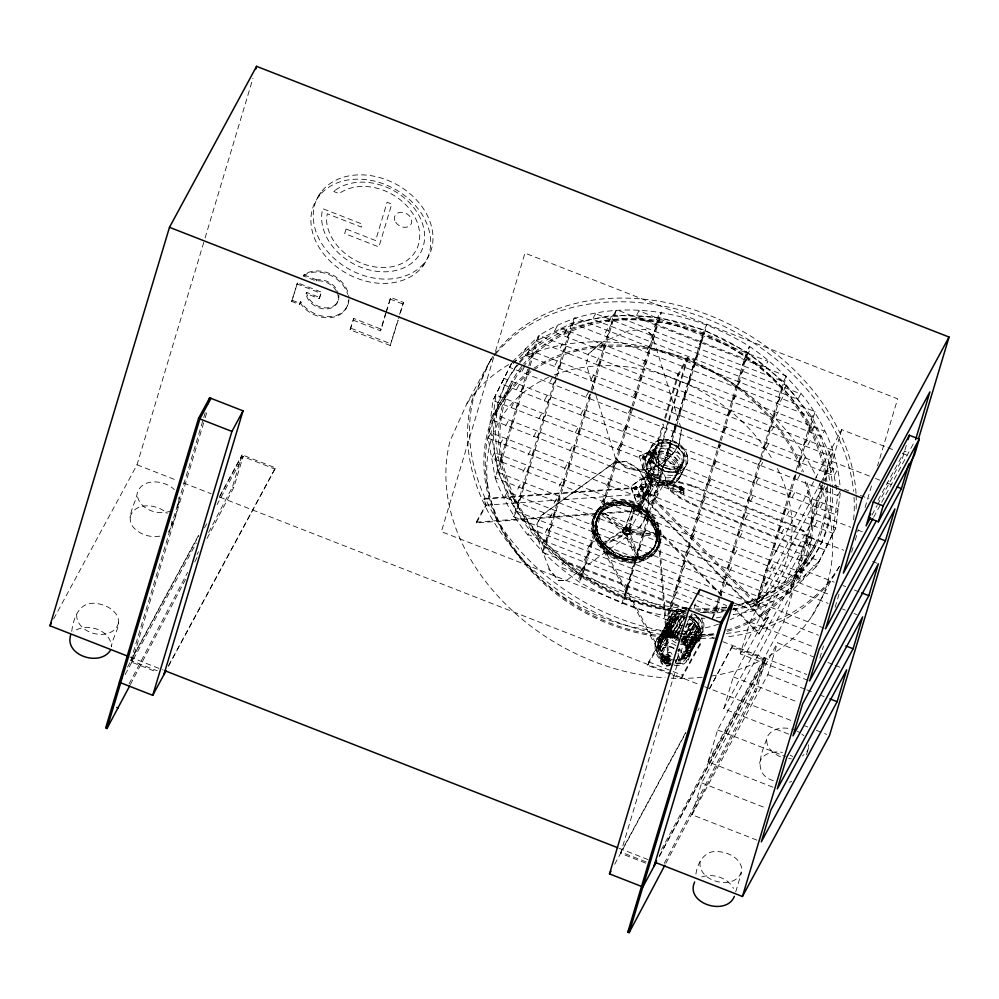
<?xml version="1.0" encoding="UTF-8"?>
<svg xmlns="http://www.w3.org/2000/svg" width="999" height="999" viewBox="0 0 999 999"><rect width="100%" height="100%" fill="white"/><g stroke="black" fill="none" stroke-linecap="round" stroke-linejoin="round"><path stroke-width="0.75" stroke-dasharray="5 3.75" d="M596.715 518.868L597.102 518.169C593.831 526.098 595.941 535.264 600.624 542.17L600.237 542.869C594.03 534.203 593.181 521.853 599.787 513.124L599.4 513.823C615.446 490.259 655.831 507.392 657.654 533.516C659.053 564.51 615.484 566.995 601.56 544.83M654.557 546.49C636.413 573.563 587.037 546.828 597.877 516.77M652.172 549.85L652.559 549.15C631.643 570.529 588.299 544.617 598.264 516.071L597.377 517.632M654.545 546.341C665.184 516.57 617.07 489.997 598.239 515.921C616.371 488.848 665.771 515.571 654.932 545.641M656.093 543.543L655.706 544.243C665.671 515.696 622.315 489.772 601.398 511.163L601.785 510.452M674.512 660.102A13.511 10.44 29 0 1 664.822 655.881L661.088 651.61L660.227 648.164L677.946 616.108L678.184 617.345L676.261 617.544L672.315 621.103L671.016 625.711L666.121 627.222L670.878 626.186L671.203 628.346L666.246 629.832L671.203 628.346M675.624 660.064L680.918 659.452L684.864 655.893L686.163 651.286L691.008 650.287L686.313 650.799L685.988 648.651L690.796 647.639L685.988 648.651L696.965 628.833L694.767 622.964L685.851 637.774L683.578 643.331L685.114 645.204L690.334 644.355L698.663 629.32L696.091 625.386M686.188 650.749L697.165 630.931L696.965 628.833L699.125 632.604L697.102 628.346M665.434 661.975C666.82 664.56 671.328 657.13 668.781 656.53C664.76 661.65 665.309 660.551 666.645 662.3M669.73 656.318L668.518 655.981L665.784 662.062L666.795 661.825L669.73 656.318L669.43 657.292M639.273 456.231L643.081 468.706L648.139 474.488L658.104 474.65L658.878 461.326L655.132 449.313L639.273 456.231L655.132 449.313M658.104 474.65L658.878 461.326M700.124 861.625C697.127 883.378 739.884 891.882 741.832 868.543C739.922 858.166 728.895 852.559 719.193 851.697C704.345 849.25 696.59 863.748 695.641 876.573M637.012 487.999L636.675 489.123A1.424 1.049 88.7 0 1 635.864 489.522C635.277 488.648 633.354 486.625 633.853 489.11C636.638 490.884 637.424 484.89 634.103 487.762M640.284 495.704L639.947 496.84A1.424 1.049 88.7 0 1 639.135 497.24L638.311 496.678A1.798 1.336 88.7 0 1 637.974 495.479M622.514 531.58L623.289 530.182L600.536 512.262L601.323 511.351L625.561 527.41L623.039 529.745L622.514 531.58L599.762 513.661L600.936 511.8M623.289 530.182L623.813 528.346L625.561 527.41M655.656 641.508C653.171 651.56 661.7 661.213 671.103 663.511M661.201 656.443L662.212 657.117L661.263 656.331L662.737 655.069L662.187 657.067M667.832 623.251L668.331 622.352C666.558 629.12 670.729 635.888 676.223 639.572L675.724 640.471C661.563 633.803 667.632 610.352 683.791 614.373L683.291 615.259L675.212 615.846L669.38 620.079L669.879 619.193M663.673 661.301C673.813 652.534 663.423 672.777 664.647 659.402M668.256 661.288L657.667 529.62L658.441 528.221L659.352 532.055A36.301 28.034 29 0 1 653.271 552.322L643.768 558.166L631.68 559.802A33.779 26.086 29 0 1 607.217 550.137L598.576 540.284L594.218 528.958A36.301 28.034 29 0 1 600.299 508.691L609.802 502.847L621.902 501.211A33.779 26.086 29 0 1 646.365 510.876L655.007 520.729L658.441 528.221L669.03 659.889C666.87 664.984 662.037 655.956 667.832 657.155C673.264 660.614 662.974 662.112 665.809 657.305M665.484 660.601C671.353 653.958 663.623 664.547 665.796 661.45M664.26 660.102L667.232 660.589L667.282 663.186M675.586 662.399L676.41 660.863L675.649 660.239M689.897 656.505C691.72 649.487 687.799 642.207 682.092 638.199M681.081 642.919C700.499 650.299 706.543 623.301 688.811 617.12M697.789 638.873C703.783 630.819 697.702 619.642 689.31 616.221M640.122 527.022L639.597 527.26C652.584 509.865 650.661 484.353 636.688 468.106L625.799 461.638L614.36 462.45L541.158 515.634L536.613 524.687L541.695 515.397L614.897 462.212L626.323 461.413L637.225 467.869C651.186 484.115 653.109 509.64 640.122 527.022L566.396 580.444L558.354 580.519L548.726 568.806L558.891 580.294L566.396 580.444M629.52 532.717L628.945 534.115L656.455 536.101L657.23 534.702L657.155 533.429L629.42 528.946C627.459 533.341 632.155 532.692 629.42 528.946M630.294 531.318L629.72 532.717L657.23 534.702M648.513 462.462L648.925 461.026A1.798 1.536 -38.3 0 1 650.024 460.402L651.136 460.589A1.424 1.211 -38.3 0 1 651.585 461.501M649.412 463.074C652.197 459.615 647.527 462.799 650.699 462.025C648.501 457.53 650.524 467.582 650.711 461.001M651.46 460.676L651.123 462.574A1.798 1.536 -38.3 0 1 650.012 463.199L648.913 463.012A1.424 1.211 -38.3 0 1 648.463 462.112M595.991 395.354L615.496 458.279L625.087 467.395C645.953 476.373 670.092 463.648 679.158 443.856L681.393 429.071M679.158 443.856L681.468 429.545M681.006 428.059L652.247 335.402L645.179 329.345L628.758 330.744L601.61 342.57L588.349 354.096L586.351 364.598L595.604 394.343M634.053 507.692L628.758 530.481A3.771 2.91 29 0 1 628.259 534.74A3.771 2.91 29 0 1 623.189 533.304A3.771 2.91 29 0 1 623.813 529.108C626.723 527.197 629.632 533.154 630.307 527.684A3.621 2.797 29 0 0 626.161 526.036L624.612 528.846L632.667 507.117M634.84 506.268L629.532 529.083L625.386 527.447L633.441 505.719A31.331 24.188 29 0 0 621.553 503.346L610.451 505.107L601.835 510.739A33.616 25.962 29 0 0 596.74 529.707L601.036 540.159L609.253 549.15A31.281 24.151 29 0 0 632.03 557.667L643.131 555.906L651.735 550.274A33.616 25.962 29 0 0 656.83 531.306L652.547 520.854L644.33 511.863A31.281 24.151 29 0 0 633.453 505.719M634.765 487.837L635.876 487.949L635.039 488.798M638.036 495.554C639.81 493.818 638.798 498.588 637.674 495.504C634.765 498.214 642.632 496.141 638.598 494.18A1.424 1.049 88.7 0 0 637.774 494.58L637.449 495.704A1.798 1.336 88.7 0 0 637.787 496.903L638.598 497.477A1.424 1.049 88.7 0 0 639.41 497.065L639.747 495.941A1.798 1.336 88.7 0 0 639.41 494.742M71.716 631.343C73.914 615.372 80.557 599.525 99.475 604.033C106.281 605.481 112.875 609.003 116.721 614.959C122.752 625.349 112.2 636.413 111.438 646.852C110.926 629.482 85.827 621.915 73.214 631.905M53.634 618.943L137.025 464.785L204.633 239.448M205.082 237.949L252.984 78.272M159.89 536.126C151.011 537.712 141.483 535.064 134.865 528.908C123.876 518.993 135.527 504.595 137.2 493.294C141.733 477.534 164.735 479.907 174.326 489.622M205.195 412.737L130.494 661.713L156.905 672.04M168.244 532.142C174.95 522.29 177.71 508.916 178.921 497.34M131.831 662.237L204.733 419.23M205.182 417.744L207.417 410.277M208.604 532.442L232.455 486.975L242.108 454.832L275.474 467.882L168.319 666.533M207.043 538.473L233.791 487.487L243.069 456.593L217.108 504.57M348.951 299.238A27.572 21.304 28.4 0 1 332.13 316.408A27.572 21.304 28.4 0 1 303.659 305.694L300.649 301.623L299.525 304.483L291.658 301.411L297.502 282.804L321.428 292.158L319.23 298.639L306.019 293.481L306.606 292.382L319.817 297.552M291.658 301.411L297.502 282.804M299.525 304.483L300.649 301.623M319.23 298.639L321.428 292.158M398.201 320.217L390.234 345.492L350.062 329.795L353.821 318.506L381.218 329.208L385.976 313.324M350.062 329.795L353.821 318.506M352.984 320.067L380.369 330.769L385.564 313.436M386.001 311.988L390.746 297.427L403.534 302.422L398.638 318.731M386.413 311.875L390.746 297.427M390.234 345.492L397.802 320.292M399.575 314.36L403.534 302.422M493.668 357.38L441.383 531.655L714.023 638.249M495.454 351.423L524.95 253.109L897.651 398.826L877.547 465.846M686.763 617.37C648.276 617.02 612.2 600.536 579.245 581.955C541.708 556.206 510.851 520.979 495.192 477.822L528.421 367.058M528.833 365.684L536.263 340.921L539.21 335.477C603.808 293.606 687.025 307.642 749.512 346.428C796.865 378.683 835.938 428.334 840.109 487.162M511.588 363.224L492.957 400.474L488.124 438.174L816.445 566.52L832.866 533.354L837.699 495.654L840.646 490.222L835.813 527.909L819.392 561.088L816.445 566.52L789.56 592.907L495.192 477.822L498.139 472.39L529.308 368.494L526.361 373.938M530.132 365.746L539.21 335.477L833.578 450.561L824.5 480.831M697.639 588.648L513.698 516.745L554.607 380.369M555.019 378.996L571.778 323.127L574.725 317.682L815.072 411.65L797.489 470.267M513.698 516.745L516.633 511.301L556.306 379.058M557.142 376.311L574.725 317.682M686.875 608.753L542.37 552.26L590.634 391.383M591.046 390.01L613.511 315.135L616.445 309.69L786.4 376.123L761.463 459.265M542.37 552.26L545.304 546.815L591.071 394.293M591.92 391.446L616.445 309.69M631.618 407.405L579.245 581.955L582.192 576.523L632.504 408.841L629.557 414.285M632.03 406.031L658.603 317.482L661.538 312.038L633.329 406.094M626.361 531.918L627.21 529.095M626.997 530.993L628.134 527.222L625.874 527.385A2.572 1.986 29 0 0 625.312 529.27L626.997 530.993L629.245 530.831A2.572 1.986 29 0 0 629.82 528.946L628.134 527.222M721.902 596.153L637.075 510.127L662.936 423.926M664.71 417.982L677.647 374.887L687.387 357.292L694.817 360.227L675.711 423.314M638.136 511.201L647.876 493.606L645.766 486.813L484.103 498.501L485.601 505.219L476.236 522.14L476.461 522.889L638.136 511.201L665.097 419.792M665.534 418.306L678.471 375.212L687.849 358.291L694.442 360.901M637.075 510.127L646.815 492.519L687.387 357.292M476.236 522.14L637.899 510.452L647.265 493.531L668.668 422.19M669.118 420.704L687.849 358.291M655.918 478.346L656.48 476.461M646.44 493.206L653.87 496.141L675.262 424.8M676.048 427.51L624.787 598.376L621.84 603.821L703.983 330.007L706.93 324.563L676.485 426.036M670.179 674.2L647.714 665.309L648.738 661.887L667.382 628.234L701.086 641.57L700.062 644.979L681.418 678.646L671.59 674.75M660.077 648.638L657.916 644.879L660.227 648.164L660.327 643.618L658.254 639.348L660.489 643.144L672.502 621.178M671.003 626.248L660.027 646.066L657.929 641.783L666.258 626.735M659.303 637.2L661.201 641.408L660.327 643.618L673.726 619.642L668.993 620.679L660.664 635.726L662.749 639.46L661.525 640.996L659.303 637.2L667.632 622.165L672.315 621.103M660.664 635.726L669.143 620.192L673.875 619.155M719.592 441.795L667.22 616.346L670.167 610.913L720.029 444.717M720.004 440.422L746.578 351.873L749.512 346.428L721.303 440.484M661.088 651.61L658.666 647.202L661.238 651.123L672.215 631.306L671.053 628.821M660.801 635.239L663.211 639.098L665.147 637.849L662.787 633.466L665.284 637.362L667.207 637.162L678.184 617.345M658.104 639.835L667.632 622.165M647.714 665.309L666.358 631.643L667.382 628.234M665.284 637.362L676.123 618.019L670.978 618.905L662.649 633.94M670.978 618.905L676.261 617.544M667.207 637.162L669.617 631.143L678.533 616.333L677.946 616.108M670.878 626.186L660.039 645.529L657.929 641.783M667.344 636.725L670.416 636.75L681.006 616.208L684.402 617.232L683.953 616.695L673.451 636.95L670.491 636.5M672.065 631.78L666.857 632.629L672.065 631.78L675.799 636.063A13.511 10.44 29 0 0 678.746 638.161M668.256 656.83L668.518 655.981M681.006 616.208L681.393 616.932L678.321 616.895M685.814 627.497L690.247 619.417L689.185 618.793L687.1 622.552M692.195 614.747L620.616 853.321L645.691 863.124M693.98 608.791L696.216 601.336M685.114 645.204L686.126 648.164M694.18 622.727L694.555 623.513L683.578 643.331L681.743 641.321L692.719 621.49L692.319 620.791L683.403 635.601L681.243 640.821L692.319 620.791M686.313 650.799L697.165 630.931M680.918 659.452L686.063 658.578L694.542 643.044L692.045 639.148L694.293 638.011L696.378 641.758L694.442 637.537L695.841 636.076L697.889 639.785L689.56 654.832L684.864 655.893M690.334 644.355L684.977 645.691L695.953 625.874L698.513 629.795L682.991 657.704M694.542 643.044L692.045 639.148L681.068 658.965L686.213 658.091M681.418 678.646L682.442 675.224L701.086 641.57M683.316 657.841L688.049 656.805L696.528 641.271M689.56 654.832L698.938 637.649L696.865 633.378L697.14 631.468L699.487 634.765L697.29 630.981M695.841 636.076L696.865 633.378L683.453 657.354L688.199 656.318M697.889 639.785L695.991 635.589M721.253 616.982L712.312 618.693L718.843 596.94M719.692 594.105L760.589 457.817M761.001 456.443L783.453 381.568L786.4 376.123M712.312 618.693L715.259 613.261L720.154 596.94M720.566 595.579L761.026 460.739M709.602 688.811L732.23 646.44L765.596 659.49L755.956 691.633L665.571 863.873M788.686 734.14L723.763 708.753L733.328 676.885L809.14 536.725L843.755 550.262M756.98 840.159L692.057 814.784L701.623 782.904L777.434 642.757L813.498 656.855M772.964 787.224L708.041 761.837L717.607 729.969L793.418 589.81L828.046 603.346M808.154 680.406L740.346 653.895L749.912 622.015L824.987 483.229M824.187 628.184L756.38 601.673L765.946 569.805L841.757 429.645L886.475 447.14M733.416 608.204L736.126 609.265L733.179 614.697L754.045 610.701L795.778 471.578M796.191 470.204L812.125 417.082L815.072 411.65M734.327 602.996L754.045 610.701L756.992 605.257L796.215 474.5M664.248 863.348L754.62 691.108L763.898 660.202L661.55 849.4M754.045 610.701L789.56 592.907L821.965 484.89M822.377 483.516L830.631 456.006L833.578 450.561M789.56 592.907L792.507 587.462L823.226 485.052M692.057 814.784L767.869 674.637L777.434 642.757M708.041 761.837L783.853 621.69L793.418 589.81M723.763 708.753L799.575 568.606L809.14 536.725M740.346 653.895L816.158 513.748L824.412 486.213M821.153 481.943L832.192 461.526L841.757 429.645M773.313 780.681C751.073 773.476 762.449 751.335 767.919 735.689C773.288 727.347 784.989 726.673 793.581 729.682M735.714 891.895L741.545 872.464M819.892 658.004L823.476 646.078M835.089 607.355L839.56 592.457M851.623 552.247L853.408 546.291M855.206 540.322L858.328 529.895M865.034 507.554L871.74 485.214M806.443 754.907L808.691 747.439L808.528 744.779M906.318 445.392L902.197 459.153L877.884 504.108M130.02 517.207C134.565 501.448 157.555 503.808 167.145 513.523M118.606 622.939C112.475 642.794 76.573 634.727 76.648 614.909M179.158 501.336L177.959 505.044L175.424 508.241M759.552 763.311C761.488 753.258 773.738 750.674 782.392 752.434M808.691 747.439L807.492 751.161L802.472 755.981M669.567 656.818L668.406 656.355M670.204 631.38L667.919 636.95L678.895 617.132L678.533 616.333M684.153 643.556L694.767 622.964M683.041 623.663L675.973 637.787L678.446 638.836M681.817 641.058L683.403 635.601M651.61 453.259C654.058 455.182 651.023 451.685 652.597 453.534C651.236 449.45 652.572 459.153 652.971 452.672M651.46 461.401L651.048 462.112A1.798 1.536 -38.3 0 1 649.937 462.737L648.838 462.537A1.424 1.211 -38.3 0 1 648.388 461.638L648.851 460.551A1.798 1.536 -38.3 0 1 649.962 459.927L651.061 460.127A1.424 1.211 -38.3 0 1 651.51 461.026M493.231 356.031A202.834 156.768 28.4 0 0 490.634 359.74L466.97 403.484L450.112 440.821A202.834 156.768 28.4 0 0 665.059 677.846M490.634 359.74L473.776 397.078A202.834 156.768 28.4 0 0 713.611 634.44M658.591 483.054L658.953 482.28L663.186 481.518L683.965 488.936L683.778 494.205L658.591 483.054L662.824 482.305L683.603 489.722L683.778 494.205M662.824 482.305L663.186 481.518M803.908 546.578L803.546 547.352L794.804 545.167L692.457 504.682L679.595 497.927L670.329 491.096L666.47 485.214L670.341 481.468L679.345 481.855L692.082 485.239L794.43 525.724L803.271 530.494L808.965 536.888L809.265 544.567L803.908 546.578L795.167 544.38L692.819 503.896L679.944 497.152L670.691 490.309L666.832 484.428M666.47 485.214L670.341 481.468M672.677 485.739C681.68 484.69 669.467 488.611 674.05 485.864M670.329 491.096L670.691 490.309M672.677 487.637L674.238 485.227L675.124 485.776L674.013 488.174L672.664 487.537L674.038 488.124M669.979 482.255L678.983 482.642L679.345 481.855M679.407 487.362C680.644 484.228 684.502 490.022 680.456 488.174C677.709 486.788 681.992 487.187 682.142 488.548M680.431 489.797C675.998 487.699 685.651 484.515 680.506 489.972C681.48 491.233 682.479 490.172 680.569 489.947M679.782 489.735C686.425 488.174 679.557 493.593 680.194 488.861M679.757 491.583C685.177 485.389 677.747 493.606 681.156 492.132M679.595 497.927L679.944 497.152M683.603 489.722L683.965 488.936M678.983 482.642L691.72 486.014L692.082 485.239M692.457 504.682L692.819 503.896M808.965 536.888L808.603 537.662L802.909 531.281L794.068 526.51L794.43 525.724M794.804 545.167L795.167 544.38M802.909 531.281L803.271 530.494M673.076 484.865L675.461 486.838M673.751 485.177L675.099 485.826M675.824 486.051L674.437 485.926M679.757 486.575L681.168 487.549M679.382 489.198L682.567 490.846M680.481 486.913L682.554 487.674M680.843 489.235L682.23 489.785M682.891 490.147L681.555 489.935M681.817 636.226C654.17 619.218 642.994 660.626 672.777 665.346M685.014 610.564C663.748 606.193 659.078 639.185 679.245 643.943M669.605 615.908C663.698 624.937 670.928 636.588 679.907 640.209M687 608.079C670.029 604.083 662.3 629.607 677.609 636.962M672.614 613.061C667.732 620.354 672.464 629.87 679.17 634.14M672.602 631.992L660.814 653.121L661.088 654.02L662.075 653.958L673.139 633.828L672.215 633.079L671.803 633.928M665.634 645.941L664.522 645.366L665.534 646.041L666.345 644.367L665.247 644.055L666.296 644.755M662.075 653.958L660.814 653.121M661.925 655.132L662.974 655.831M666.495 658.716L667.807 659.59M666.82 661.375L666.52 660.439M678.059 651.186L679.07 650.986L678.046 650.449M678.995 651.236L679.283 649.213M675.674 662.312L675.574 661.663M676.335 661.113L675.524 661.176M696.803 628.234L678.908 660.277L680.057 661.226M691.146 641.296L689.884 640.459L691.146 641.296L680.169 661.113L678.908 660.277M674.325 665.421C690.921 668.468 696.89 644.367 682.754 637.012M681.693 639.098C699.687 647.614 710.776 623.551 693.855 614.235M700.424 635.314C704.208 630.232 705.381 623.301 701.673 617.794M680.419 644.268C722.04 652.047 692.307 594.842 667.856 619.068M699.325 639.897C706.33 631.743 702.896 619.392 694.043 614.135M511.638 363.249L492.957 400.474L832.866 533.354L835.813 527.909L495.904 395.03L491.058 432.729L498.139 472.39L516.633 511.301L545.304 546.815L582.192 576.523L624.787 598.376L670.167 610.913L685.202 611.688M129.071 684.015L187.637 572.402M197.028 554.495L198.476 551.735M130.394 684.54L186.076 578.433M194.755 561.9L197.64 556.393M318.693 196.541L321.029 192.245M336.601 291.446A16.983 13.124 28.4 0 0 316.196 280.981L303.321 275.949L304.608 274.25A27.572 21.304 28.4 0 1 332.58 274.937A27.572 21.304 28.4 0 1 348.938 297.777M316.196 280.981L316.783 279.882A16.983 13.124 28.4 0 1 337.762 291.558M198.351 535.714L130.869 660.476L157.28 670.804M219.855 495.966L242.108 454.832M127.522 667.195L198.714 535.589M219.48 497.202L241.733 456.068L275.1 469.118M125.15 674.575L196.341 542.957M204.508 527.884L206.731 523.763M336.95 303.159L337.55 302.06M347.302 305.906L347.902 304.82M168.694 665.297L275.474 467.882M380.369 330.769L381.218 329.208M422.914 266.046A62.837 48.564 28.4 0 0 370.292 180.257A62.837 48.564 28.4 0 0 319.168 247.552A62.837 48.564 28.4 0 0 422.914 266.046L425.212 261.726A62.837 48.564 28.4 0 0 372.615 175.949A62.837 48.564 28.4 0 0 321.491 243.244A62.837 48.564 28.4 0 0 425.237 261.75M513.548 370.704L515.546 367.008M527.197 354.133L530.232 348.514M522.09 371.153L524.512 366.658M531.306 357.43L534.253 351.985M516.608 389.41L519.642 383.803M511.126 407.679L514.16 402.073M521.041 391.658L523.988 386.213M505.656 425.949L508.691 420.329M515.734 409.378L518.668 403.933M500.174 444.205L503.209 438.598M510.414 427.085L513.361 421.653M495.067 461.226L498.101 455.619M564.535 333.379L567.569 327.772M505.094 444.805L508.041 439.36M560.152 347.989L563.186 342.382M500.149 461.313L503.084 455.881M567.532 337.3L570.466 331.855M555.044 365.01L558.079 359.403M563.274 351.486L566.221 346.041M549.937 382.03L552.971 376.423M558.316 367.994L561.263 362.55M544.455 400.299L547.489 394.692M553.371 384.503L555.569 380.419M538.973 418.569L542.007 412.949M548.051 402.21L550.998 396.778M533.491 436.825L536.525 431.218M542.732 419.93L545.679 414.485M528.009 455.094L531.043 449.488M537.425 437.649L540.359 432.205M522.914 472.115L525.949 466.508M532.105 455.369L535.052 449.925M517.807 489.135L520.841 483.528M527.147 471.878L530.094 466.433M608.566 321.728L611.6 316.121M605.207 332.954L608.241 327.335M513.424 503.746L516.458 498.139M522.202 488.386L525.149 482.942M610.239 326.011L613.186 320.567M600.824 347.565L603.858 341.958M606.98 336.888L609.927 331.443M517.944 502.559L520.891 497.115M596.428 362.175L599.462 356.568M602.722 351.061L605.669 345.617M598.476 365.234L601.41 359.802M591.333 379.195L594.368 373.589M593.518 381.755L596.465 376.311M586.226 396.216L589.26 390.609M588.561 398.264L591.508 392.819M580.744 414.485L583.778 408.878M583.254 415.971L586.188 410.539M575.262 432.754L578.296 427.135M577.934 433.691L580.881 428.246M569.78 451.011L572.814 445.404M572.614 451.411L575.561 445.966M564.298 469.28L567.332 463.673M567.307 469.13L570.254 463.686M559.19 486.301L562.225 480.694M562.35 485.639L565.297 480.194M554.095 503.321L557.13 497.714M557.392 502.147L560.339 496.703M656.306 319.992L659.34 314.373M549.7 517.932L552.734 512.325M654.195 327.035L657.23 321.428M656.543 324.313L659.49 318.868M553.146 516.321L556.093 510.876M545.317 532.554L548.351 526.935M654.495 331.156L657.442 325.711M650.824 338.249L653.858 332.642M548.888 530.506L551.835 525.062M541.957 543.768L544.992 538.161M651.236 342.033L654.17 336.588M647.464 349.463L650.499 343.856M545.629 541.383L548.576 535.939M647.964 352.909L650.911 347.465M643.081 364.086L646.116 358.479M643.718 367.083L646.653 361.65M638.686 378.696L641.72 373.089M639.46 381.268L642.407 375.824M633.578 395.716L636.625 390.109M634.502 397.777L637.449 392.332M628.483 412.737L631.518 407.13M623.001 431.006L626.036 425.399M624.238 432.005L627.185 426.561M617.519 449.275L620.554 443.656M618.93 449.712L621.865 444.28M612.037 467.532L615.072 461.925M613.611 467.432L616.558 461.988M606.555 485.801L609.59 480.194M608.291 485.152L611.238 479.707M601.448 502.822L604.482 497.215M603.346 501.66L606.281 496.216M596.341 519.842L599.388 514.235M598.389 518.169L601.336 512.724M591.957 534.453L594.992 528.846M594.13 532.342L597.077 526.91M701.648 337.712L704.682 332.105M587.574 549.075L590.609 543.456M700.536 341.508L703.483 336.064M589.885 546.528L592.819 541.083M699.537 344.767L702.572 339.161M698.488 348.351L701.423 342.907M584.215 560.289L587.25 554.682M586.613 557.405L589.56 551.96M696.178 355.981L699.213 350.374M695.217 359.228L698.164 353.783M580.844 571.503L583.878 565.896M583.354 568.281L586.301 562.837M692.806 367.195L695.841 361.588M578.733 578.546L581.768 572.939M691.957 370.105L694.904 364.66M581.306 575.124L584.24 569.68M645.204 458.266L646.153 456.506M647.514 453.983L650.649 448.201M688.423 381.818L691.458 376.198M687.699 384.278L690.646 378.846M647.539 462.2L655.456 447.589M655.719 447.09L656.68 445.329M684.04 396.428L687.075 390.821M683.453 398.464L686.388 393.019M678.933 413.449L681.967 407.842M678.496 414.972L681.443 409.528M673.826 430.469L676.86 424.862M673.538 431.481L675.749 427.397M668.231 449.2L671.378 443.119M666.408 455.169L669.455 449.562M662.861 466.995L665.896 461.388M659.315 478.821L662.349 473.214M657.592 484.627L660.539 479.195M657.392 485.264L660.426 479.657M652.285 502.347L655.219 496.903M651.91 503.533L654.944 497.914M647.327 518.856L650.274 513.411M646.803 520.554L649.837 514.935M642.369 535.364L645.317 529.92M641.695 537.574L644.73 531.955M677.547 472.739L680.581 467.132M674.063 479.42A15.847 12.238 28.4 0 0 660.426 457.904A15.847 12.238 28.4 0 0 647.914 475.112C650.087 473.151 654.695 482.117 651.698 483.341C649.537 484.69 645.754 476.698 648.026 475.187A15.847 12.238 28.4 0 0 674.063 479.42L681.967 464.797A15.847 12.238 28.4 0 0 668.343 443.281A15.847 12.238 28.4 0 0 655.819 460.489A15.847 12.238 28.4 0 0 681.967 464.797M682.242 464.298A15.847 12.238 28.4 0 0 668.606 442.782A15.847 12.238 28.4 0 0 656.093 459.99A15.847 12.238 28.4 0 0 682.242 464.298L683.204 462.537A15.847 12.238 28.4 0 0 669.567 441.021A15.847 12.238 28.4 0 0 657.042 458.229A15.847 12.238 28.4 0 0 683.204 462.537M638.124 549.55L641.071 544.105M637.312 552.185L640.347 546.578M678.346 479.77A19.793 15.297 28.4 0 0 661.313 452.884A19.793 15.297 28.4 0 0 645.666 474.388A19.793 15.297 28.4 0 0 678.346 479.77L679.295 478.009A19.793 15.297 28.4 0 0 662.262 451.123A19.793 15.297 28.4 0 0 646.615 472.627A19.793 15.297 28.4 0 0 679.295 478.009M680.656 475.487A19.793 15.297 28.4 0 0 663.623 448.613A19.793 15.297 28.4 0 0 647.976 470.117A19.793 15.297 28.4 0 0 680.656 475.487L683.791 469.705A19.793 15.297 28.4 0 0 666.745 442.832A19.793 15.297 28.4 0 0 651.111 464.335A19.793 15.297 28.4 0 0 683.791 469.705M685.289 466.945A19.793 15.297 28.4 0 0 668.244 440.059A19.793 15.297 28.4 0 0 652.609 461.575A19.793 15.297 28.4 0 0 685.289 466.945L685.551 466.446A19.793 15.297 28.4 0 0 668.518 439.56A19.793 15.297 28.4 0 0 652.871 461.063A19.793 15.297 28.4 0 0 685.551 466.446M744.517 358.703L747.464 353.271M633.865 563.723L636.813 558.279M747.002 355.444L750.037 349.837M632.929 566.795L635.963 561.188M742.469 365.547L745.416 360.102M744.879 362.5L747.914 356.88M630.606 574.6L633.553 569.155M629.557 578.009L632.592 572.402M739.21 376.423L742.145 370.979M741.52 373.713L744.555 368.094M627.347 585.476L630.282 580.032M626.198 589.235L629.233 583.616M735.938 387.3L738.885 381.855M625.287 592.32L628.234 586.875M738.161 384.927L741.196 379.32M624.075 596.278L627.11 590.671M731.693 401.486L734.627 396.041M733.766 399.538L736.8 393.931M727.434 415.659L730.381 410.214M729.382 414.16L732.417 408.541M722.477 432.167L725.424 426.723M724.275 431.181L727.309 425.562M717.532 448.676L719.742 444.592M719.168 448.201L720.991 444.83M712.212 466.396L715.159 460.951M713.698 466.458L716.733 460.851M706.905 484.115L709.839 478.671M708.216 484.727L711.251 479.12M701.585 501.823L704.532 496.391M702.734 502.997L705.769 497.377M696.266 519.542L699.213 514.098M697.252 521.253L700.287 515.646M691.32 536.051L694.255 530.606M692.145 538.274L695.179 532.667M686.363 552.559L689.31 547.127M687.037 555.294L690.072 549.687M682.105 566.745L685.052 561.301M682.654 569.917L685.689 564.298M677.859 580.918L680.794 575.474M780.194 392.445L783.141 387.013M678.271 584.527L681.306 578.921M674.587 591.795L677.534 586.351M783.778 390.234L786.812 384.615M776.935 403.334L779.869 397.889M674.912 595.741L677.946 590.134M671.328 602.672L674.275 597.227M780.419 401.448L783.453 395.841M772.677 417.507L775.624 412.063M669.28 609.515L672.215 604.07M671.54 606.955L674.575 601.348M776.023 416.059L779.058 410.452M669.43 614.01L672.464 608.403M768.431 431.68L771.365 426.236M771.64 430.681L774.675 425.062M763.473 448.189L766.42 442.744M766.533 447.702L769.567 442.082M758.516 464.697L760.726 460.614M761.425 464.722L762.649 462.475M753.209 482.417L756.143 476.973M755.956 482.979L758.99 477.372M747.889 500.137L750.836 494.692M750.474 501.248L753.508 495.641M742.569 517.857L745.516 512.412M691.982 613.448L689.772 617.519L704.807 618.306M744.992 519.517L748.026 513.898M737.262 535.564L740.197 530.132M739.51 537.774L742.544 532.167M732.304 552.072L735.252 546.64M734.402 554.795L737.437 549.188M727.347 568.593L730.294 563.149M723.101 582.767L726.036 577.322M729.295 571.815L732.329 566.208M807.879 431.268L810.826 425.824M720.316 594.218L721.79 591.495M724.912 586.438L727.946 580.819M715.584 607.817L718.531 602.385M803.621 445.442L806.568 439.997M812.312 430.244L815.346 424.637M717.17 612.262L720.204 606.655M798.676 461.95L801.61 456.506M807.929 444.867L810.963 439.248M793.718 478.459L795.928 474.375M802.821 461.888L805.856 456.268M788.398 496.178L791.345 490.734M797.714 478.908L800.748 473.289M783.091 513.898L786.026 508.454M792.232 497.165L795.266 491.558M777.771 531.618L780.719 526.173M786.762 515.434L789.797 509.827M772.452 549.325L775.399 543.893M781.28 533.703L784.315 528.084M767.507 565.834L770.441 560.402M775.798 551.96L778.833 546.353M762.549 582.355L765.496 576.91M770.691 568.98L773.726 563.374M758.291 596.528L761.238 591.083M825.674 472.515L828.621 467.07M756.38 601.673L820.416 483.291M685.501 732.816L620.991 852.085L647.452 862.437M709.24 688.948L732.23 646.44M614.685 864.285L685.876 732.679M697.739 710.739L699.225 708.004M765.584 586.001L768.618 580.394M820.728 489.023L822.939 484.94M761.201 600.624L764.235 595.004M830.669 472.764L833.703 467.157M815.409 506.743L818.356 501.298M825.561 489.785L827.984 485.302M810.102 524.45L813.036 519.018M820.079 508.054L823.114 502.447M804.782 542.17L807.729 536.725M814.597 526.323L817.632 520.704M799.462 559.89L802.409 554.445M809.128 544.58L812.162 538.973M794.517 576.398L797.452 570.953M803.646 562.849L806.68 557.242M798.538 579.87L801.573 574.263M810.713 561.251L812.711 557.554M659.552 855.531L765.596 659.49M659.178 856.767L765.222 660.726L731.855 647.677M811.55 616.708L835.201 572.964M878.059 500.224L904.582 451.186L908.828 452.847M871.99 514.997L877.147 505.469M873.576 517.307L880.943 503.696M881.68 502.335L914.834 441.046M495.267 411.6L509.915 385.164M496.578 412.287L511.226 385.851M476.461 522.889L486.213 505.294L484.103 498.501M595.079 513.998L595.466 513.299M596.241 511.9L596.64 511.201M595.367 515.909L596.141 514.51M598.988 514.735L599.762 513.336M600.237 513.261L601.323 511.351M595.679 522.052L596.066 521.353M596.84 519.955L597.227 519.255M602.672 510.926L603.059 510.227M603.833 508.828L604.22 508.129M595.154 525.412L595.541 524.712M596.316 523.314L596.703 522.614M605.494 508.966L605.881 508.266M606.655 506.868L607.042 506.168M595.154 528.896L595.541 528.196M596.316 526.798L596.703 526.098M608.666 507.405L609.053 506.705M609.827 505.307L610.214 504.607M595.679 532.442L596.066 531.743M596.84 530.344L597.227 529.645M612.125 506.281L612.512 505.581M613.286 504.183L613.673 503.484M596.703 536.001L597.09 535.302M597.864 533.903L598.264 533.204M615.821 505.606L616.208 504.907M616.982 503.508L617.37 502.809M598.239 539.497L598.626 538.798M599.4 537.4L599.787 536.7M619.68 505.394L620.067 504.695M620.841 503.296L621.228 502.597M601.398 540.771L601.785 540.072M602.235 544.28L603.009 542.882L623.276 530.019C622.852 532.417 627.272 532.829 625.262 534.765L603.134 545.417L602.235 544.28L622.502 531.418L623.276 529.77M623.638 505.656L624.025 504.957M624.8 503.558L625.187 502.859M602.684 544.855L603.458 543.456M600.624 542.17L603.046 545.367L602.659 546.066L596.628 537.487L593.768 529.632A37.5 28.959 29 0 1 601.573 505.631L608.266 501.71L620.541 499.463A34.94 26.973 29 0 1 646.103 508.466M603.821 543.968L604.208 543.269M603.134 545.417L603.908 544.018L626.036 533.366M627.634 506.368L628.021 505.669M628.796 504.27L629.183 503.571M639.735 486.913L648.001 471.978M605.481 549.038L605.869 548.339L603.046 545.367M606.655 546.94L607.042 546.241M631.593 507.529L631.98 506.83M632.754 505.432L633.141 504.732M631.505 509.215L633.841 505.019M608.653 551.735L609.04 551.036L605.869 548.339M609.815 549.637L610.202 548.938M633.366 507.405L634.14 506.006M633.666 508.391L635.227 505.594M647.502 494.28L645.766 486.813M634.215 508.616L634.602 507.917M635.376 506.518L635.764 505.819M622.552 530.781L624.3 527.397M623.613 529.233L624.387 527.834M623.975 529.045L624.75 527.647M625.262 534.765L622.827 532.629L623.326 530.419M624.363 528.908L625.137 527.509M622.664 532.23L623.438 530.831M635.451 509.128L635.839 508.429M636.613 507.03L637 506.318M647.265 493.531L768.356 617.082L763.648 620.504L642.557 496.953L642.931 496.278L648.239 492.42L769.33 615.971L758.99 634.003L733.903 608.403M622.827 532.629L623.601 531.231M625.037 528.783L654.145 476.048M623.051 533.029L623.826 531.63M625.486 528.783L626.273 527.385M623.326 533.404L624.1 531.992M625.948 528.833L626.723 527.435M612.112 554.095L612.499 553.396L609.04 551.036M613.274 551.997L613.661 551.298M623.638 533.741L624.412 532.342M626.41 528.933L627.185 527.534M624 534.065L624.775 532.654M626.86 529.083L627.634 527.684M624.4 534.34L625.174 532.942M626.011 531.905L626.785 530.506M627.297 529.283L628.071 527.884M624.812 534.577L625.586 533.179M627.709 529.532L628.496 528.121M637.899 510.452L648.239 492.42M625.074 534.69C625.486 532.167 628.621 534.752 629.82 532.604L638.898 557.105L638.124 558.503L636.775 558.716L625.074 534.69L627.335 534.989L629.045 534.003L638.124 558.503M628.096 529.807L628.87 528.409M625.524 534.852L626.298 533.454M628.458 530.132L629.233 528.733M625.986 534.964L626.76 533.566M639.135 511.113L639.522 510.414M640.297 509.015L640.684 508.316M626.448 535.027L627.222 533.628M628.92 530.706L629.695 529.308M626.897 535.027L627.672 533.628M629.158 531.093L658.254 478.758M627.335 534.989L628.109 533.578M629.333 531.493L630.107 530.094M615.809 556.093L616.196 555.394C628.159 561.363 645.504 560.726 653.396 548.588M616.97 553.983L617.357 553.284M627.747 534.877L628.521 533.478M629.457 531.905L630.232 530.506M628.134 534.727L628.908 533.329M629.52 532.317L630.294 530.919M628.483 534.527L629.258 533.129M628.783 534.29L630.831 530.819M642.594 513.486L642.981 512.774M643.756 511.376L644.143 510.676M619.667 557.679L620.054 556.98M620.829 555.581L621.216 554.882M653.87 496.141L654.245 495.454L646.815 492.519M645.766 516.171L646.153 515.472M646.927 514.073L647.315 513.374M656.131 497.752L664.397 482.829M623.626 558.841L624.013 558.141M624.787 556.743L625.174 556.043M648.588 519.143L648.975 518.444M649.75 517.045L650.137 516.346M627.622 559.552L628.009 558.853M628.783 557.454L629.17 556.755M651.023 522.34L651.41 521.64M652.185 520.242L652.572 519.542M631.58 559.815L631.967 559.115M632.742 557.717L633.129 557.017M653.021 525.711L653.408 525.012M654.183 523.613L654.57 522.914M635.439 559.602L635.826 558.903M636.6 557.504L636.987 556.805M636.775 558.716L637.562 557.317L638.898 557.105M637.449 558.603L638.224 557.205M654.545 529.208L654.932 528.508M655.706 527.11L656.093 526.411M639.123 558.928L639.51 558.229M640.284 556.83L640.671 556.131M655.581 532.767L655.968 532.067M656.743 530.669L657.13 529.97M642.582 557.804L642.969 557.105M643.743 555.706L644.143 555.007M656.455 536.101L657.155 533.429M656.418 535.464L657.192 534.065M656.093 536.313L656.48 535.614M657.267 534.215L657.654 533.516M645.754 556.243L646.141 555.544M646.915 554.145L647.302 553.446M656.093 539.797L656.48 539.098M657.255 537.699L657.654 537M648.576 554.283L648.963 553.583M649.75 552.185L650.137 551.485M655.581 543.169L655.968 542.457M656.743 541.058L657.13 540.359M651.011 551.96L651.398 551.261M653.009 549.288L653.821 547.677M654.17 547.19L655.431 544.78M656.668 547.902L657.442 546.503M656.168 551.211L656.555 550.511M657.33 549.113L657.717 548.414M657.367 637.999L656.705 639.185C661.35 633.104 670.079 632.504 676.785 635.139M657.779 642.27L671.128 618.418M671.902 617.557L672.402 616.67M667.357 626.835L667.856 625.948M657.916 644.879L666.395 629.345M661.051 641.595L672.177 621.59L667.494 622.639M675.212 615.846L675.711 614.959M658.528 647.677L674.188 619.28M667.994 630.606L668.481 629.72M665.821 637.574L676.798 617.757M660.389 648.763L671.365 628.945M679.095 615.072L679.595 614.173M669.68 634.303L670.179 633.403M670.416 636.75L681.593 616.433M672.327 637.662L672.814 636.775M661.026 659.165L661.413 658.466M685.014 617.357L673.451 636.95L684.54 616.92L683.953 616.695M681.83 627.197L675.986 637.749L674.038 637.175L675.624 631.73M663.736 660.839L668.069 652.984M664.834 659.203L665.222 658.503M679.482 632.729L676.548 638.011L678.171 632.442M663.761 661.788L664.06 660.601M664.697 659.877L665.309 658.99M665.421 658.004L666.246 657.08M663.973 662.262L665.584 659.078M665.858 657.779L666.745 656.98M665.734 659.802L666.121 659.103M666.358 657.679L667.282 657.005M664.323 662.699L664.71 662L594.368 534.19L593.443 530.357A36.301 28.034 29 0 1 599.525 510.089L609.028 504.245L621.116 502.609A33.779 26.086 29 0 1 645.591 512.287L654.233 522.127L658.578 533.454A36.301 28.034 29 0 1 652.497 553.721L642.994 559.565L630.906 561.201A33.779 26.086 29 0 1 606.443 551.535L597.802 541.683L594.368 534.19L595.142 532.792L665.134 660.164M664.76 663.061L664.71 662M666.795 660.227L667.182 659.527M669.03 659.889L668.343 657.429M665.272 663.336L667.669 662.487M666.433 661.226L666.82 660.526M685.277 627.122L689.76 619.018M668.393 658.491L668.781 657.792M665.809 663.486L666.196 662.787M666.358 663.511L666.745 662.812M667.519 661.413L667.956 660.327M668.731 658.915L669.118 658.216M691.445 618.493L691.945 617.594M666.857 663.411L667.245 662.712M667.794 661.5L668.406 660.601M668.955 659.402L669.342 658.703M667.869 661.987L669.417 659.19M667.607 662.861L671.74 655.406M677.946 650.536L678.608 649.35L679.657 650.037M694.854 621.303L695.354 620.404M683.878 643.693L684.377 642.807L692.457 642.22L698.289 637.986M684.028 644.005L695.004 624.175M684.59 644.992L695.566 625.174M697.489 624.662L697.989 623.763M680.394 659.24L691.895 639.635M699.188 628.359L699.687 627.459M684.69 655.819L696.703 633.841L698.938 637.649M696.141 635.401L685.014 655.406L689.697 654.345M690.796 647.639L699.275 632.117M699.812 632.13L700.311 631.231M695.267 641.408L695.766 640.509M686.063 658.578L699.437 634.677M691.008 650.287L699.487 634.765M699.337 635.714L699.837 634.815M688.049 656.805L699.088 637.162M688.174 660.014L688.835 658.816L682.379 663.511L673.438 664.16M763.648 620.504L769.33 615.971M758.99 634.003L768.356 617.082M800.211 570.704L814.847 544.268M801.523 571.391L816.158 544.954M645.941 495.392L650.873 488.349L650.636 477.522L639.872 479.807L630.481 486.625L636.55 502.21L631.018 486.401L640.396 479.582M650.873 488.349L646.465 495.167L636.55 502.21M615.496 458.279L625.024 466.933C645.891 475.899 670.017 463.174 679.083 443.381M643.194 455.981L642.732 457.067A1.424 1.211 -38.3 0 0 643.181 457.967L644.28 458.154A1.798 1.536 -38.3 0 0 645.391 457.53L645.854 456.456A1.424 1.211 -38.3 0 0 645.404 455.556L644.293 455.357M599.762 513.661L600.549 512.749L624.787 528.808M334.752 190.634L333.866 191.571L339.061 193.606A48.901 37.787 28.4 0 1 412.649 213.324A48.901 37.787 28.4 0 1 386.7 267.407A48.901 37.787 28.4 0 1 326.511 219.718L327.235 213.761L361.376 227.098L362.275 224.126L322.714 208.654A54.046 41.771 28.4 0 0 380.407 271.703A54.046 41.771 28.4 0 0 418.531 214.735A54.046 41.771 28.4 0 0 334.74 190.609M671.053 615.884L677.085 611.5L685.426 610.901M673.051 634.14L671.915 634.078M701.985 632.492C697.652 638.174 689.497 638.736 683.254 636.276M701.073 636.725C696.728 642.407 688.586 643.456 682.167 641.096M642.832 487.724L641.995 488.561L643.106 488.673A1.798 1.336 88.7 0 0 642.819 487.562M512.325 361.863L539.21 335.477M836.613 489.56L830.631 456.006L812.125 417.082L783.453 381.568L746.578 351.873L703.983 330.007L658.603 317.482L613.511 315.135L571.778 323.127L536.263 340.921L509.378 367.307L837.699 495.654L836.887 491.083M733.141 609.827L756.992 605.257L792.507 587.462L819.392 561.088L491.058 432.729L488.124 438.174L495.192 477.822M648.426 475.999L647.851 475.761L648.875 475.199L649.362 478.046L648.875 475.199M649.812 477.235L648.826 478.159L647.851 475.761M303.321 275.949L304.021 275.337A27.572 21.304 28.4 0 1 347.64 294.393M529.957 370.654L516.071 382.517A181.343 140.035 29 0 0 485.701 483.753C493.119 525.649 518.319 562.587 550.624 589.522M530.968 371.69L517.195 383.454A179.795 138.836 29 0 0 487.1 483.828M795.366 574.038C778.546 590.209 757.404 601.735 734.64 606.855M642.557 496.953L647.864 493.094M600.411 507.729L610.951 502.547L619.38 501.56A34.94 26.973 29 0 1 644.942 510.576L654.333 520.454L659.415 532.08M651.61 556.081L641.071 561.263L632.654 562.25A34.94 26.973 29 0 1 607.08 553.246L597.689 543.356L592.607 531.73M533.941 368.206C560.152 350.324 592.632 344.006 623.95 345.117A168.744 130.307 29 0 1 746.166 393.456C771.028 414.585 792.307 440.984 803.396 471.928M533.603 370.067C559.89 351.848 592.569 345.192 624.163 346.378A167.308 129.196 29 0 1 745.329 394.293C769.792 415.097 790.796 441.046 801.822 471.478M645.042 456.431L643.718 458.316L645.179 458.391L644.293 456.056L643.743 458.504M652.222 453.771L651.673 454.745M679.095 648.563C683.691 652.959 682.891 661.875 676.311 663.848C687.986 663.798 691.932 648.663 683.366 641.67M635.701 487.062L636.001 488.686M634.402 489.385L635.039 486.625A1.424 1.049 88.7 0 1 635.851 486.226L636.663 486.8M642.394 487.599C639.385 487.2 640.222 491.833 642.694 489.223M641.096 489.91L640.796 488.286M639.41 494.905L638.573 495.329L639.273 496.403M637.687 497.102L638.311 494.343A1.424 1.049 88.7 0 1 639.123 493.943L639.934 494.505M639.872 479.807L650.636 477.522M637.374 495.479L638.973 494.78M684.265 611.301L679.957 613.811A11.551 8.916 29 0 0 678.159 620.304L680.419 625.012M681.817 612.387L684.128 611.538M170.542 511.063C157.68 516.146 137.45 508.803 137.2 493.294M789.422 782.242L791.745 781.468M691.37 639.422L685.489 640.284A13.511 10.44 29 0 1 682.042 639.597M734.028 605.644C756.605 600.574 777.559 589.135 794.23 573.114A179.795 138.836 29 0 0 825.948 487.287M726.673 630.094C746.565 624.662 764.685 613.698 779.595 599.537A179.795 138.836 29 0 0 809.689 499.175L805.157 480.169M727.347 631.293C747.402 625.811 765.696 614.76 780.719 600.474A181.343 140.035 29 0 0 811.076 499.238L806.518 480.069M649.263 483.466L648.251 483.866A2.572 1.986 29 0 0 647.789 485.789L648.463 486.788A2.41 1.861 29 0 0 650.749 487.612L651.76 487.2A2.572 1.986 29 0 0 652.235 485.277L651.56 484.278M701.748 876.91C713.199 873.213 727.609 877.559 733.516 888.423M671.465 623.326L666.433 624.787L671.303 623.801M685.888 653.196L690.746 652.21L685.751 653.671M669.318 652.335L668.393 652.659A2.31 1.786 29 0 0 667.881 654.345L668.443 655.257A2.16 1.661 29 0 0 670.479 656.056L671.403 655.744A2.31 1.786 29 0 0 671.915 654.058L671.353 653.134A2.31 1.786 29 0 0 669.155 652.247M680.556 662.812L672.727 663.386M700.224 612.474L715.259 613.261L724.2 611.538M726.648 607.442L708.116 609.952L694.717 610.102M725.861 608.841L708.503 611.201L697.989 611.313M713.548 633.666L693.468 636.375L683.054 636.5M714.11 634.889L693.868 637.637L683.353 637.749M652.434 453.708L653.184 454.083M644.28 457.455L643.531 457.092M644.505 457.467L645.254 457.842M649.949 462.038L649.2 461.663M650.162 462.038L650.923 462.412M483.728 499.175L645.391 487.487M485.601 505.219L647.876 493.606M672.627 636.625L681.555 636.513M672.839 637.874L677.334 637.824M643.006 468.231L648.064 474.026L658.041 474.188M688.373 608.316C675.524 604.882 670.017 622.964 680.981 628.933M788.598 758.578L791.345 758.853M628.646 530.344L656.38 534.827M680.469 489.647L681.156 489.86M676.236 636.95C658.154 628.733 650.012 652.484 664.323 661.9M681.568 642.02L684.377 642.807M666.895 657.704L667.956 658.129M667.245 663.423L670.354 664.285M680.781 487.699C678.746 487.312 682.667 488.961 680.968 487.774M613.511 315.135L783.453 381.568M571.778 323.127L812.125 417.082M887.924 447.702L895.129 450.524M902.347 453.334L908.116 455.594M536.263 340.921L830.631 456.006M832.192 461.526L869.704 476.186M875.474 478.446L879.794 480.144M887.012 482.954L891.345 484.652M389.91 298.988L402.684 303.983M303.908 274.85L316.783 279.882M834.377 485.252L838.71 486.938M844.48 489.198L848.8 490.896M860.351 495.404L869.005 498.788M296.915 283.903L320.841 293.256M292.257 300.324L300.112 303.396M350.911 328.234L391.084 343.931M816.158 513.748L850.786 527.285M857.991 530.094L862.324 531.793M872.614 561.55L876.947 563.236M799.575 568.606L834.202 582.142M842.856 585.526L845.741 586.65M854.395 590.034L860.164 592.295M765.946 569.805L830.868 595.179M498.139 472.39L792.507 587.462M842.469 608.99L845.354 610.114M854.008 613.498L856.892 614.635M516.633 511.301L756.992 605.257M783.853 621.69L818.481 635.227M697.327 594.093L530.968 529.058L528.034 534.502L691.558 598.426M698.738 594.642L726.648 605.556M697.202 600.636L723.701 611.001M749.912 622.015L814.834 647.402M545.304 546.815L692.644 604.42M694.055 604.969L715.259 613.261M827.934 662.499L833.703 664.76M835.139 665.322L840.908 667.569M687.25 609.952L563.748 561.663L560.801 567.107L687.037 616.458M722.727 641.645L806.842 674.525M767.869 674.637L805.381 689.298M806.83 689.859L814.035 692.682M821.253 695.504L824.138 696.628M733.328 676.885L798.251 702.26M232.455 486.975L233.791 487.487M754.62 691.108L755.956 691.633M137.025 464.785L177.672 480.681M183.479 482.954L211.064 493.731M219.78 497.14L698.85 684.427M704.657 686.7L793.218 721.315M804.832 725.861L807.729 726.997M816.445 730.394L826.61 734.377M717.607 729.969L785.414 756.468M701.623 782.904L766.545 808.291M129.795 656.98L163.187 670.029M619.03 848.238L648.064 859.59M677.647 374.887L678.471 375.212M691.72 486.014L794.068 526.51M655.057 476.96L657.33 477.859M684.14 493.431L658.953 482.28M625.087 529.832L628.496 531.181M689.422 619.018L690.247 619.417M681.468 616.683L682.055 616.907L671.078 636.738L672.677 631.243M690.209 619.567L692.794 621.228M695.142 623.738L692.719 621.49M666.358 631.643L677.584 636.088M683.204 638.311L700.062 644.979M664.51 660.289L666.158 660.938L665.696 659.44M648.738 661.887L682.442 675.224M797.364 731.305L799.799 732.529M790.197 755.207L792.632 756.443M780.494 756.767C773.413 753.92 766.171 747.714 766.733 739.41M681.942 629.732C690.546 637.574 707.791 629.083 700.911 617.345M676.223 639.572L680.169 641.633M675.936 645.666C669.18 639.785 655.269 644.517 658.603 654.607M668.643 662.25L661.525 657.529L657.317 650.699M612.499 553.396L616.196 555.394M641.72 489.323C643.955 489.522 640.971 486.188 641.52 489.16L642.544 490.059A1.424 1.049 88.7 0 0 643.356 489.66L643.693 488.523A1.798 1.336 88.7 0 0 643.356 487.325L642.544 486.763A1.424 1.049 88.7 0 0 641.733 487.162L641.395 488.286A1.798 1.336 88.7 0 0 641.733 489.485M649.3 474.812L649 475.911L647.34 476.411M652.647 481.943L650.574 483.441M801.822 734.128L803.858 735.726M646.103 508.479L655.494 518.356L660.576 529.982A37.5 28.959 29 0 1 652.772 553.983L646.091 557.904L633.816 560.152A34.94 26.973 29 0 1 608.241 551.136L604.72 548.139M694.555 614.26L698.014 618.531L698.813 620.953A11.551 8.916 29 0 1 697.027 627.447L695.167 628.87L690.234 629.957A10.739 8.292 29 0 1 687.499 629.557M642.931 496.278L764.023 619.83M638.486 510.027L723.576 596.84M734.49 607.979L759.577 633.578M603.009 542.882L603.908 544.018M300.05 302.709L303.059 306.793A27.572 21.304 28.4 0 0 331.543 317.495A27.572 21.304 28.4 0 0 348.364 300.337M696.69 616.008L698.95 620.716A11.551 8.916 29 0 1 697.165 627.21L695.304 628.633L690.371 629.72A10.739 8.292 29 0 1 684.964 628.309M680.556 624.775L678.296 620.067A11.551 8.916 29 0 1 680.082 613.573M625.849 533.291L637.562 557.317M648.925 475.549L649.862 477.584M648.339 475.299L649.275 477.347M549.25 568.581L538.873 541.908L537.15 524.45M655.207 449.787L658.94 461.8M593.381 530.332L598.463 541.957L607.867 551.835A34.94 26.973 29 0 0 633.428 560.851L641.845 559.865L652.384 554.682A37.5 28.959 29 0 0 660.189 530.681L655.107 519.055L645.716 509.178A34.94 26.973 29 0 0 620.154 500.162L611.738 501.148L601.186 506.331A37.5 28.959 29 0 0 593.394 530.332M487.087 483.816C494.468 525.349 519.418 561.975 551.46 588.686A167.308 129.196 29 0 0 672.627 636.638M652.247 335.402L645.179 329.345M601.61 342.57L588.349 354.096M171.753 521.241L171.99 525.237M650.099 477.747L650.337 488.586M839.472 566.283A202.834 156.768 28.4 0 1 725.411 637.037M714.647 637.974A202.834 156.768 28.4 0 1 680.431 637.262M678.858 637.1A202.834 156.768 28.4 0 1 471.778 400.774L488.636 363.436A202.834 156.768 28.4 0 1 494.955 354.882M495.929 353.696A202.834 156.768 28.4 0 1 705.057 318.144A202.834 156.768 28.4 0 1 853.533 491.296M854.02 497.265A202.834 156.768 28.4 0 1 853.546 520.229M819.342 483.578A202.834 156.768 28.4 0 1 708.491 676.473M702.172 677.247A202.834 156.768 28.4 0 1 671.34 678.196M466.97 403.484A202.834 156.768 28.4 0 1 510.951 363.286M512.312 362.512A202.834 156.768 28.4 0 1 816.857 477.972M777.334 468.456A160.14 123.764 28.4 0 1 730.157 619.73M718.568 624.188A160.14 123.764 28.4 0 1 683.953 630.943M682.417 631.043A160.14 123.764 28.4 0 1 502.684 530.931A160.14 123.764 28.4 0 1 548.638 377.297M554.345 374.937A160.14 123.764 28.4 0 1 772.976 460.427M830.381 488.186A176.835 136.663 28.4 0 1 732.279 609.34M726.248 610.451A176.835 136.663 28.4 0 1 700.274 612.687M686.276 612.325A176.835 136.663 28.4 0 1 520.991 518.206A176.835 136.663 28.4 0 1 519.043 363.648M520.029 362.5A176.835 136.663 28.4 0 1 703.421 334.64A176.835 136.663 28.4 0 1 830.256 486.663M832.629 488.998A176.835 136.663 28.4 0 1 734.277 605.644M726.723 606.992A176.835 136.663 28.4 0 1 688.274 608.628M686.7 608.528A176.835 136.663 28.4 0 1 496.453 446.004A176.835 136.663 28.4 0 1 651.872 317.033A176.835 136.663 28.4 0 1 832.554 487.5M839.235 566.57A202.834 156.768 28.4 0 1 725.823 633.516M494.143 354.807A202.834 156.768 28.4 0 1 706.78 314.335A202.834 156.768 28.4 0 1 856.031 493.568M856.106 495.104A202.834 156.768 28.4 0 1 856.043 510.452M338.786 295.242A16.983 13.124 28.4 0 1 324.525 307.829A16.983 13.124 28.4 0 1 306.593 292.382M337.175 292.645A16.983 13.124 28.4 0 1 326.011 308.991A16.983 13.124 28.4 0 1 306.006 293.481M672.839 637.886A168.744 130.307 29 0 1 550.624 589.535M827.347 487.487A181.343 140.035 29 0 1 795.354 574.025M826.897 481.63A181.343 140.035 29 0 0 825.723 472.802C818.306 430.906 793.119 393.968 760.801 367.033A168.744 130.307 29 0 0 638.586 318.669C599.687 316.933 558.916 328.234 530.706 356.081A181.343 140.035 29 0 0 523.638 363.898M685.963 611.376A168.744 130.307 29 0 1 565.259 563.099C532.954 536.138 507.767 499.213 500.337 457.317A181.343 140.035 29 0 1 522.702 365.06M522.077 368.256A179.795 138.836 29 0 0 501.735 457.392C509.09 498.926 534.065 535.539 566.108 562.25A167.308 129.196 29 0 0 687.262 610.202M522.976 367.083A179.795 138.836 29 0 1 531.855 357.03C559.802 329.395 600.237 318.194 638.798 319.942A167.308 129.196 29 0 1 759.977 367.857C791.995 394.593 816.97 431.206 824.35 472.739A179.795 138.836 29 0 1 825.499 481.493M630.294 527.697A3.771 2.91 29 0 1 629.57 532.042A3.771 2.91 29 0 1 624.4 530.007A3.771 2.91 29 0 1 626.173 526.061M592.619 531.73A37.5 28.959 29 0 1 600.411 507.729M659.415 532.08A37.5 28.959 29 0 1 651.61 556.081M649.213 483.641A2.41 1.861 29 0 1 651.51 484.453M639.772 494.542A1.798 1.336 88.7 0 1 640.122 495.741M636.5 486.825A1.798 1.336 88.7 0 1 636.85 488.024M635.039 488.961A1.798 1.336 88.7 0 1 634.702 487.762M643.069 456.031A1.798 1.536 -38.3 0 1 644.18 455.407M678.134 655.544A9.066 7.005 29 0 1 675.836 660.252M674.125 648.201A8.467 6.531 29 0 0 667.856 646.453L664.198 647.727A9.066 7.005 29 0 0 662.212 654.357L664.41 657.941A8.467 6.531 29 0 0 670.279 661.001M678.046 653.209A9.066 7.005 29 0 1 676.061 659.827M673.888 648.613A8.467 6.531 29 0 0 667.619 646.877L663.96 648.139A9.066 7.005 29 0 0 661.975 654.77L664.173 658.353A8.467 6.531 29 0 0 670.054 661.413M683.791 619.405A5.195 4.021 29 0 1 684.065 618.406L684.203 618.169A5.195 4.021 29 0 0 683.928 619.168M688.935 616.608A4.833 3.734 29 0 1 691.221 617.757L693.144 620.779A5.195 4.021 29 0 1 692.332 623.701L689.273 624.825A4.833 3.734 29 0 1 686.85 624.188M686.975 623.95A4.833 3.734 29 0 0 689.41 624.587L692.469 623.463A5.195 4.021 29 0 0 693.269 620.541L691.358 617.519A4.833 3.734 29 0 0 689.06 616.371M670.516 662.911A5.42 4.183 29 0 1 663.161 660.651A5.42 4.183 29 0 1 664.435 654.657A5.42 4.183 29 0 1 671.69 657.33M670.629 663.311A5.42 4.183 29 0 1 662.774 661.35A5.42 4.183 29 0 1 664.622 655.169A5.42 4.183 29 0 1 671.865 659.19M670.679 663.935A5.42 4.183 29 0 1 662.599 663.461A5.42 4.183 29 0 1 663.448 656.68A5.42 4.183 29 0 1 671.091 660.589M670.579 664.148A5.42 4.183 29 0 1 662.737 664.635A5.42 4.183 29 0 1 662.512 657.617A5.42 4.183 29 0 1 670.466 660.701M634.215 487.574L634.165 487.999A1.798 1.336 88.7 0 0 634.515 489.198L635.327 489.76A1.424 1.049 88.7 0 0 636.138 489.36L636.475 488.224A1.798 1.336 88.7 0 0 636.138 487.025L635.327 486.463A1.424 1.049 88.7 0 0 634.502 486.863L634.215 487.574M640.896 488.099L640.859 488.523A1.798 1.336 88.7 0 0 641.196 489.722L642.02 490.284A1.424 1.049 88.7 0 0 642.832 489.885L643.044 488.049L642.007 486.988A1.424 1.049 88.7 0 0 641.196 487.387L640.896 488.099M642.856 457.167L642.794 457.53A1.424 1.211 -38.3 0 0 643.256 458.441L644.355 458.628A1.798 1.536 -38.3 0 0 645.454 458.004L645.928 456.918A1.424 1.211 -38.3 0 0 645.466 456.019L644.367 455.831A1.798 1.536 -38.3 0 0 643.256 456.456L642.856 457.167M643.606 457.192C644.705 459.677 645.791 454.82 643.606 457.192M650.711 452.934L650.649 453.309A1.424 1.211 -38.3 0 0 651.098 454.208L652.21 454.408A1.798 1.536 -38.3 0 0 653.309 453.783L653.771 452.697A1.424 1.211 -38.3 0 0 653.321 451.798L652.222 451.598A1.798 1.536 -38.3 0 0 651.111 452.222L650.711 452.934M650.774 453.409L650.724 453.783A1.424 1.211 -38.3 0 0 651.173 454.682L652.272 454.87A1.798 1.536 -38.3 0 0 653.383 454.245L653.846 453.171A1.424 1.211 -38.3 0 0 653.396 452.272L652.297 452.072A1.798 1.536 -38.3 0 0 651.186 452.697L650.774 453.409M346.054 228.996L344.68 233.579L378.896 246.953L391.758 204.083L387.1 202.26L375.612 240.559L346.054 228.996M673.388 485.964L674.737 486.613L673.451 485.939M504.108 378.446L501.173 383.891L835.289 514.51L838.223 509.065L504.108 378.446M525.761 348.676L522.827 354.108L834.165 475.824L837.112 470.392L525.761 348.676M493.481 413.886L490.534 419.318L824.65 549.937L827.597 544.505L493.481 413.886M556.967 326.586L554.02 332.018L821.378 436.551L824.325 431.106L556.967 326.586M494.592 452.559L491.658 458.004L802.996 579.72L805.943 574.275L494.592 452.559M595.591 313.686L592.644 319.131L797.789 399.325L800.736 393.893L595.591 313.686M507.38 491.845L504.445 497.29L771.802 601.81L774.749 596.366L507.38 491.845M638.998 310.864L636.051 316.308L765.022 366.72L767.956 361.276L638.998 310.864M603.571 509.877L601.061 512.137A33.616 25.962 29 0 0 595.966 531.106L600.262 541.558L608.478 550.549A31.281 24.151 29 0 0 631.256 559.065L642.357 557.305L650.961 551.673A33.616 25.962 29 0 0 656.056 532.704L651.773 522.252L643.556 513.261A31.331 24.188 29 0 0 620.779 504.745L613.174 505.469L603.571 509.877M603.171 506.243L600.024 508.429A37.5 28.959 29 0 0 592.232 532.43L597.302 544.055L606.693 553.933A34.94 26.973 29 0 0 632.267 562.949L640.684 561.962L651.223 556.78A37.5 28.959 29 0 0 659.028 532.779L653.945 521.153L644.555 511.276A34.94 26.973 29 0 0 618.993 502.26L610.564 503.246L603.171 506.243M644.83 477.797L642.994 478.871A10.327 7.98 29 0 0 640.659 484.365L643.806 490.559A9.603 7.418 29 0 0 650.586 493.806L657.03 492.207A10.327 7.98 29 0 0 659.352 486.7L656.206 480.519A9.603 7.418 29 0 0 649.425 477.272L644.83 477.797M651.373 469.53L649.45 470.529A10.315 7.967 29 0 0 647.202 478.059C649.225 484.14 657.317 487.912 662.949 484.29A10.315 7.967 29 0 0 665.197 476.748C663.336 471.303 656.917 467.832 651.373 469.53M654.994 475.437L654.507 475.686A2.572 1.986 29 0 0 653.945 477.572L654.57 478.583A2.41 1.861 29 0 0 656.842 479.483L657.879 479.12A2.572 1.986 29 0 0 658.453 477.247L657.829 476.223A2.41 1.861 29 0 0 655.556 475.324L654.994 475.437M643.106 484.465L641.183 485.452A10.315 7.967 29 0 0 638.923 492.982C640.958 499.075 649.05 502.847 654.67 499.213A10.315 7.967 29 0 0 656.93 491.683C655.069 486.238 648.651 482.767 643.106 484.465M646.728 490.372L646.241 490.609A2.572 1.986 29 0 0 645.679 492.495L646.303 493.518A2.41 1.861 29 0 0 648.576 494.418L649.612 494.055A2.572 1.986 29 0 0 650.187 492.17L649.562 491.146A2.41 1.861 29 0 0 647.29 490.247L646.728 490.372M626.66 527.634L626.298 527.822A1.936 1.498 29 0 0 625.874 529.233L627.135 530.519L628.833 530.394A1.936 1.498 29 0 0 629.258 528.983L626.66 527.634M395.716 222.253A9.078 7.018 28.4 0 0 410.714 224.725A9.078 7.018 28.4 0 0 402.897 212.387A9.078 7.018 28.4 0 0 395.716 222.253M651.198 469.043A15.847 12.238 28.4 0 0 677.347 473.339A15.847 12.238 28.4 0 0 663.711 451.835A15.847 12.238 28.4 0 0 651.198 469.043M649.837 471.553A15.847 12.238 28.4 0 0 675.986 475.861A15.847 12.238 28.4 0 0 662.349 454.345A15.847 12.238 28.4 0 0 649.837 471.553M654.333 463.261A15.847 12.238 28.4 0 0 680.481 467.557A15.847 12.238 28.4 0 0 666.845 446.053A15.847 12.238 28.4 0 0 654.333 463.261M648.888 473.314A15.847 12.238 28.4 0 0 675.037 477.622A15.847 12.238 28.4 0 0 661.4 456.106A15.847 12.238 28.4 0 0 648.888 473.314"/><path stroke-width="1.5" d="M126.898 655.844L49.95 625.761L169.493 227.31L256.568 66.334L949.05 337.05L918.605 438.536M255.669 69.318L256.568 66.334M163.873 674.762L243.044 410.864L209.665 397.814L198.539 418.381L105.644 728.009L106.98 728.533L129.683 685.913M106.98 728.533L199.875 418.906L211.001 398.339M207.879 403.783L209.665 397.814M121.591 678.159L119.368 682.28L152.747 695.316L231.918 431.431L243.044 410.864M656.218 862.249L642.869 886.937L609.49 873.888L688.661 609.989L699.787 589.422L733.166 602.472L653.995 866.37M698.451 593.893L699.787 589.422M664.859 865.246L629.145 932.666L627.809 932.142L720.704 622.514L731.83 601.947M629.145 932.666L722.04 623.039L733.166 602.472M655.332 862.424L742.432 896.478L861.975 498.026L949.05 337.05M870.691 513.836L868.481 517.919L878.371 521.79L914.472 455.057L919.255 439.11L909.365 435.252L873.263 501.985L866.096 525.899L870.516 517.719M878.371 521.79L883.153 505.856L919.255 439.11M908.066 439.597L909.365 435.252M915.571 439.672L929.919 391.87L857.716 525.337L843.368 573.151L872.839 518.681M837.125 701.71L846.69 669.829L770.878 809.977L761.313 841.857L837.125 701.71L829.907 698.888M868.818 595.679L878.383 563.798L802.572 703.958L793.006 735.826L868.818 595.679L861.613 592.857M885.401 540.821L894.967 508.941L819.155 649.088L809.602 680.968L885.401 540.821L878.196 537.999M853.096 648.763L862.661 616.883L786.85 757.042L777.297 788.91L853.096 648.763L845.891 645.941M876.41 520.679L835.189 596.878L825.624 628.746L901.435 488.598L908.828 463.973M916.82 444.505L829.507 735.501L742.432 896.478M70.667 635.102C64.273 655.406 99.538 666.82 110.24 650.561M694.655 881.98C684.752 903.308 726.261 916.72 734.365 896.378M49.95 625.761L51.424 623.039M164.236 673.526L165.722 670.779M152.747 695.316L166.096 670.641M609.49 873.888L610.976 871.14M654.357 865.134L656.593 861.013M627.809 932.142L630.032 928.034M897.114 486.913L901.435 488.598M873.263 501.985L883.153 505.856M169.493 227.31L861.975 498.026M198.539 418.381L231.918 431.431M688.661 609.989L722.04 623.039M164.635 670.604L617.582 847.676M116.771 707.442L118.107 707.966"/></g></svg>
